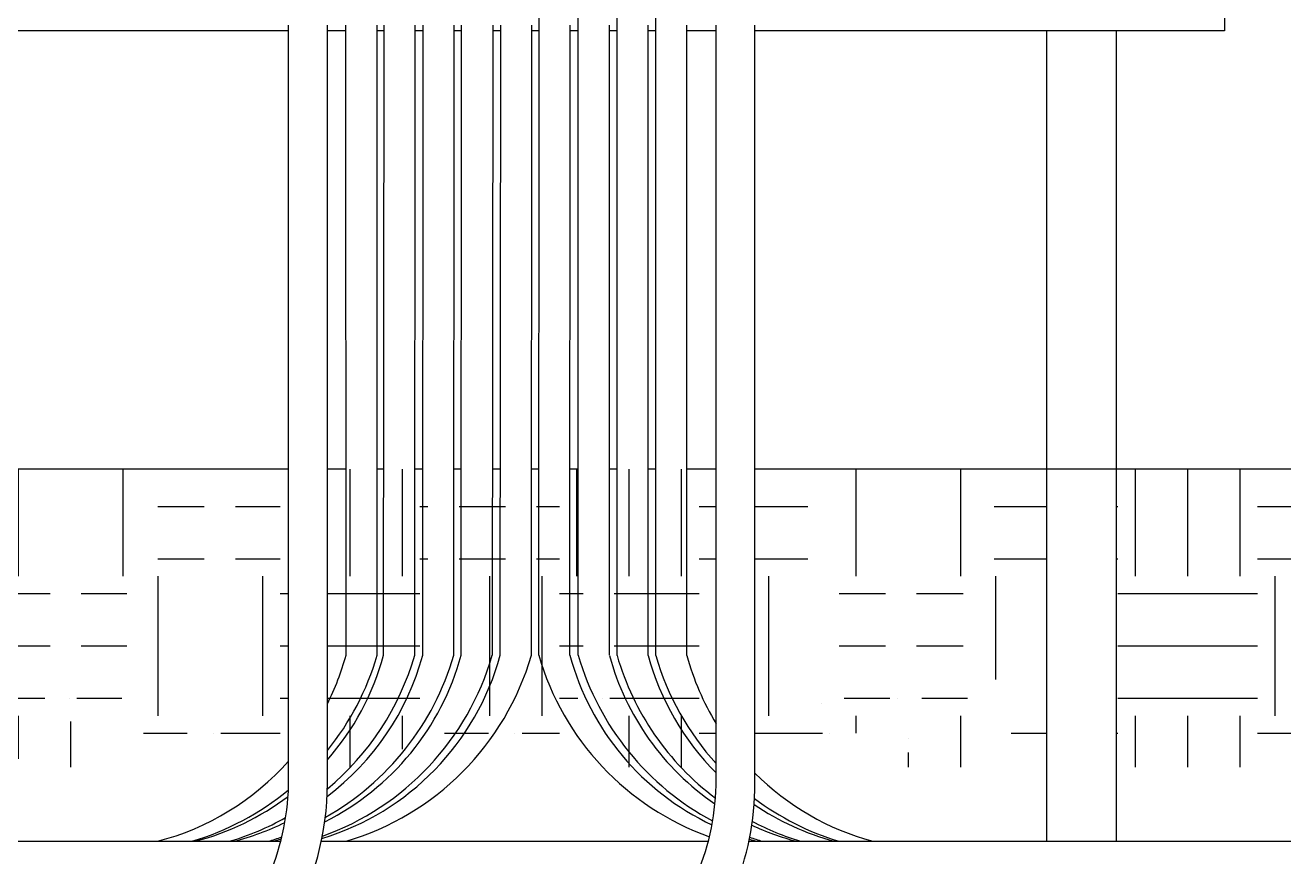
# Model space of a CAD drawing. Header units: feet. Extents: x -159 to 1687, y -48 to 1556.
# Drawn here: x 506.69 to 510.071, y 1040.508 to 1042.743 of the extents above; entities that cross this region are included whole.
import ezdxf

# ---------------------------------------------------------------- set-up
doc = ezdxf.new("R2010")
doc.units = ezdxf.units.FT
doc.header["$MEASUREMENT"] = 0
for name, color, linetype in [('C-GRADE', 110, 'Continuous'), ('E-COND-PVC', 4, 'Continuous'), ('E-COND-RGS', 4, 'Continuous'), ('E-EQPM-HRDW', 253, 'Continuous')]:
    doc.layers.add(name, color=color, linetype=linetype)

msp = doc.modelspace()

# ---------------------------------------------------------------- hatches: boundary and pattern name
at = {"layer": 'E-COND-RGS'}
h = msp.add_hatch(dxfattribs=at)
h.set_pattern_fill('EARTH', color=256, scale=1.5)
h.set_pattern_definition([(0, (0, 7.80868), (0.375, 0.375), [0.375, -0.375]), (0, (0, 7.9493), (0.375, 0.375), [0.375, -0.375]), (0, (0, 8.08993), (0.375, 0.375), [0.375, -0.375]), (90, (0.04688, 8.1368), (-0.375, 0.375), [0.375, -0.375]), (90, (0.1875, 8.1368), (-0.375, 0.375), [0.375, -0.375]), (90, (0.32812, 8.1368), (-0.375, 0.375), [0.375, -0.375])])
edge = h.paths.add_edge_path()
edge.add_line((508.06388, 1041.54977), (508.06389, 1041.04973))
edge.add_arc((507.48026, 1041.04971), 0.58363, -31.04399, 0.00172, ccw=False)
edge.add_line((507.9803, 1040.74874), (508.08782, 1040.74874))
edge.add_arc((507.68855, 1041.04971), 0.5, 322.99119, 360.00172)
edge.add_line((508.18855, 1041.04972), (508.18854, 1041.54977))
edge.add_line((508.18854, 1041.54977), (508.06388, 1041.54977))
edge = h.paths.add_edge_path()
edge.add_arc((507.27197, 1041.04972), 0.58363, 328.9553, 360.00172)
edge.add_line((507.8556, 1041.04974), (507.85559, 1041.54977))
edge.add_line((507.85559, 1041.54977), (507.98025, 1041.54977))
edge.add_line((507.98025, 1041.54977), (507.98026, 1041.04973))
edge.add_arc((507.48026, 1041.04971), 0.5, -37.0097, 0.00172, ccw=False)
edge.add_line((507.87953, 1040.74874), (507.772, 1040.74874))
edge = h.paths.add_edge_path()
edge.add_line((507.50199, 1041.54977), (507.50199, 1040.74874))
edge.add_line((507.50199, 1040.74874), (507.67123, 1040.74874))
edge.add_arc((507.27197, 1041.04972), 0.5, 322.98942, 360.00172)
edge.add_line((507.77197, 1041.04973), (507.77196, 1041.54977))
edge.add_line((507.77196, 1041.54977), (507.50199, 1041.54977))
edge = h.paths.add_edge_path()
edge.add_line((507.25493, 1041.54977), (507.25495, 1041.04975))
edge.add_arc((506.67132, 1041.04974), 0.58363, -31.04674, 0.00172, ccw=False)
edge.add_line((507.17134, 1040.74874), (507.39783, 1040.74874))
edge.add_line((507.39783, 1040.74874), (507.39783, 1041.54977))
edge.add_line((507.39783, 1041.54977), (507.25493, 1041.54977))
edge = h.paths.add_edge_path()
edge.add_line((507.04664, 1041.54977), (507.04666, 1041.04976))
edge.add_arc((506.46303, 1041.04974), 0.58363, -31.04745, 0.00172, ccw=False)
edge.add_line((506.96305, 1040.74874), (507.07057, 1040.74874))
edge.add_arc((506.67132, 1041.04974), 0.5, 322.98686, 360.00172)
edge.add_line((507.17132, 1041.04975), (507.1713, 1041.54977))
edge.add_line((507.1713, 1041.54977), (507.04664, 1041.54977))
edge = h.paths.add_edge_path()
edge.add_line((506.84061, 1041.54977), (506.84062, 1041.04977))
edge.add_arc((506.25699, 1041.04975), 0.58363, -31.04815, 0.00172, ccw=False)
edge.add_line((506.75701, 1040.74874), (506.86227, 1040.74874))
edge.add_arc((506.46303, 1041.04974), 0.5, 322.98597, 360.00172)
edge.add_line((506.96303, 1041.04976), (506.96301, 1041.54977))
edge.add_line((506.96301, 1041.54977), (506.84061, 1041.54977))
edge = h.paths.add_edge_path()
edge.add_line((508.54621, 1040.74874), (508.54621, 1041.54977))
edge.add_line((508.54621, 1041.54977), (508.27217, 1041.54977))
edge.add_line((508.27217, 1041.54977), (508.27218, 1041.04972))
edge.add_arc((507.68855, 1041.04971), 0.58363, -31.04329, 0.00172, ccw=False)
edge.add_line((508.18859, 1040.74874), (508.54621, 1040.74874))
edge = h.paths.add_edge_path()
edge.add_line((508.79269, 1041.04977), (508.79271, 1041.54977))
edge.add_line((508.79271, 1041.54977), (508.65038, 1041.54977))
edge.add_line((508.65038, 1041.54977), (508.65038, 1040.74874))
edge.add_line((508.65038, 1040.74874), (508.87631, 1040.74874))
edge.add_arc((509.37632, 1041.04975), 0.58363, 179.99828, 211.04857, ccw=False)
edge = h.paths.add_edge_path()
edge.add_line((509.00098, 1041.04977), (509.001, 1041.54977))
edge.add_line((509.001, 1041.54977), (508.87634, 1041.54977))
edge.add_line((508.87634, 1041.54977), (508.87632, 1041.04977))
edge.add_arc((509.37632, 1041.04975), 0.5, 179.99828, 217.01543)
edge.add_line((508.97709, 1040.74874), (509.0846, 1040.74874))
edge.add_arc((509.58461, 1041.04975), 0.58363, 179.99828, 211.04857, ccw=False)
edge = h.paths.add_edge_path()
edge.add_arc((509.7929, 1041.04975), 0.58363, 179.99828, 211.04786)
edge.add_line((509.29289, 1040.74874), (509.18538, 1040.74874))
edge.add_arc((509.58461, 1041.04975), 0.5, 179.99828, 217.01543, ccw=False)
edge.add_line((509.08461, 1041.04977), (509.08463, 1041.54977))
edge.add_line((509.08463, 1041.54977), (509.20929, 1041.54977))
edge.add_line((509.20929, 1041.54977), (509.20927, 1041.04976))
edge = h.paths.add_edge_path()
edge.add_line((509.43384, 1040.74874), (509.43384, 1041.54977))
edge.add_line((509.43384, 1041.54977), (509.29292, 1041.54977))
edge.add_line((509.29292, 1041.54977), (509.2929, 1041.04976))
edge.add_arc((509.7929, 1041.04975), 0.5, 179.99828, 217.01454)
edge.add_line((509.39366, 1040.74874), (509.43384, 1040.74874))
h.paths.add_polyline_path([(509.62134, 1041.54977), (509.62134, 1040.74874), (512.56963, 1040.74874), (514.06963, 1041.54977)])
edge = h.paths.add_edge_path()
edge.add_line((506.61479, 1041.54977), (506.61479, 1040.74874))
edge.add_line((506.61479, 1040.74874), (506.65623, 1040.74874))
edge.add_arc((506.25699, 1041.04975), 0.5, 322.9851, 360.00172)
edge.add_line((506.75699, 1041.04976), (506.75698, 1041.54977))
edge.add_line((506.75698, 1041.54977), (506.61479, 1041.54977))
h.paths.add_polyline_path([(506.42729, 1040.74874), (506.42729, 1041.54977), (502.72256, 1041.54977), (504.22256, 1040.74874)])

# ---------------------------------------------------------------- linework, layer by layer
at = {"layer": 'C-GRADE'}
for points in [[(507.39783, 1041.54977), (506.61479, 1041.54977)], [(507.5519, 1041.54977), (507.50199, 1041.54977)], [(507.65334, 1041.54977), (507.63553, 1041.54977)], [(507.75829, 1041.54977), (507.73697, 1041.54977)], [(507.86163, 1041.54977), (507.84192, 1041.54977)], [(507.96659, 1041.54977), (507.94526, 1041.54977)], [(508.06992, 1041.54977), (508.05022, 1041.54977)], [(508.17586, 1041.54977), (508.15355, 1041.54977)], [(508.27998, 1041.54977), (508.25949, 1041.54977)], [(508.38411, 1041.54977), (508.36361, 1041.54977)], [(508.54621, 1041.54977), (508.46774, 1041.54977)], [(518.47679, 1041.54977), (508.65038, 1041.54977)]]:
    msp.add_lwpolyline(points, dxfattribs=at)
at = {"layer": 'E-COND-PVC'}
for p, q in [((500.35891, 1040.54992), (507.37667, 1040.54982)), ((507.48578, 1040.54982), (508.52505, 1040.54981)), ((508.63416, 1040.54981), (515.57767, 1040.54971))]:
    msp.add_line(p, q, dxfattribs=at)
for points in [[(508.3841, 1041.04876), (508.38415, 1044.2012)], [(508.06957, 1041.04972), (508.07078, 1042.78166)], [(508.17585, 1041.04944), (508.17588, 1042.78166)], [(508.27997, 1041.0491), (508.28, 1042.78166)], [(507.55191, 1041.04973), (507.55188, 1042.7426)], [(507.63554, 1041.04973), (507.63551, 1042.7426)], [(507.65299, 1041.04973), (507.65417, 1042.7426)], [(507.73662, 1041.04974), (507.73781, 1042.7426)], [(507.75795, 1041.04976), (507.75913, 1042.7426)], [(507.84157, 1041.04976), (507.84276, 1042.7426)], [(507.86128, 1041.04973), (507.86246, 1042.7426)], [(507.94609, 1042.7426), (507.9449, 1041.04973)], [(507.96624, 1041.04975), (507.96742, 1042.7426)], [(508.04986, 1041.04975), (508.05105, 1042.7426)], [(508.1532, 1041.04972), (508.15439, 1042.7426)], [(508.25948, 1041.04943), (508.25951, 1042.7426)], [(508.3636, 1041.0491), (508.36363, 1042.7426)], [(508.46773, 1041.04876), (508.46776, 1042.7426)]]:
    msp.add_lwpolyline(points, dxfattribs=at)
at = {"layer": 'E-COND-PVC', "color": 111}
for points in [[(506.73116, 1040.04977, 0.4142136), (507.39783, 1040.71644), (507.39783, 1042.7426)], [(507.12572, 1040.04977, 0.2663443), (507.50199, 1040.70602), (507.50199, 1042.7426)], [(507.87955, 1040.04977, 0.4142136), (508.54621, 1040.71644), (508.54621, 1042.7426)], [(507.88996, 1039.94561, 0.4142136), (508.65038, 1040.70602), (508.65038, 1042.7426)]]:
    msp.add_lwpolyline(points, format="xyb", dxfattribs=at)
at = {"layer": 'E-COND-PVC'}
for centre, radius, start, end in [((507.28254, 1041.23595), 0.7086, 286.80185, 344.76578), ((507.23927, 1041.25463), 0.73478, 289.82764, 343.80818), ((507.17758, 1041.23593), 0.7086, 296.60258, 344.76578), ((507.13593, 1041.25466), 0.73478, 299.38324, 343.80818), ((507.07425, 1041.23595), 0.7086, 307.04716, 344.76578), ((507.03098, 1041.25463), 0.73478, 309.85246, 343.80818), ((506.86821, 1041.23593), 0.7086, 333.43288, 344.76578), ((506.9299, 1041.25463), 0.73478, 321.13144, 343.80818), ((506.96929, 1041.23593), 0.7086, 318.74372, 344.76578), ((507.34422, 1041.25465), 0.73478, 286.42266, 343.80818), ((508.7755, 1041.25363), 0.73478, 196.11146, 250.31757), ((508.83716, 1041.23484), 0.7086, 195.15387, 244.74723), ((508.88178, 1041.25334), 0.73478, 196.11146, 241.99478), ((508.94344, 1041.23455), 0.7086, 195.15387, 235.57932), ((508.98591, 1041.25301), 0.73478, 196.11146, 233.05656), ((509.04757, 1041.23422), 0.7086, 195.15387, 224.96592), ((509.09003, 1041.25267), 0.73478, 196.11146, 222.25957), ((509.15169, 1041.23388), 0.7086, 195.15387, 211.29876), ((506.86821, 1041.23593), 0.7086, 284.47528, 318.36629), ((509.15169, 1041.23388), 0.7086, 224.97085, 254.88297), ((506.9299, 1041.25463), 0.73478, 286.42266, 309.49217), ((506.96929, 1041.23593), 0.7086, 284.47528, 307.05037), ((509.09003, 1041.25267), 0.73478, 233.13976, 253.05005), ((509.04757, 1041.23422), 0.7086, 235.69767, 254.98841), ((507.03098, 1041.25463), 0.73478, 286.42266, 299.23326), ((507.07425, 1041.23595), 0.7086, 284.47528, 296.25031), ((508.94344, 1041.23455), 0.7086, 244.82143, 255.09264), ((508.98591, 1041.25301), 0.73478, 242.21305, 253.14093), ((507.13593, 1041.25466), 0.73478, 286.42266, 289.36346), ((508.88178, 1041.25334), 0.73478, 250.48892, 253.23063), ((507.17758, 1041.23593), 0.7086, 284.47528, 286.45671), ((508.83716, 1041.23484), 0.7086, 253.45285, 255.18218)]:
    msp.add_arc(centre, radius, start, end, dxfattribs=at)
at = {"layer": 'E-COND-RGS'}
for points in [[(509.43384, 1042.72697), (509.43384, 1040.54974)], [(509.62134, 1040.54975), (509.62134, 1042.72697)]]:
    msp.add_lwpolyline(points, dxfattribs=at)
at = {"layer": 'E-EQPM-HRDW'}
for p, q in [((507.39783, 1042.72697), (506.1374, 1042.72697)), ((508.28, 1042.72697), (508.25951, 1042.72697)), ((509.91122, 1042.72697), (508.65038, 1042.72697))]:
    msp.add_line(p, q, dxfattribs=at)
for points in [[(509.91122, 1042.86239), (509.91122, 1042.72697)], [(507.55188, 1042.72697), (507.50199, 1042.72697)], [(507.65416, 1042.72697), (507.63549, 1042.72697)], [(507.75912, 1042.72697), (507.73779, 1042.72697)], [(507.86245, 1042.72697), (507.84275, 1042.72697)], [(507.96741, 1042.72697), (507.94609, 1042.72697)], [(508.07074, 1042.72697), (508.05104, 1042.72697)], [(508.17588, 1042.72697), (508.15438, 1042.72697)], [(508.38412, 1042.72697), (508.36363, 1042.72697)], [(508.54621, 1042.72697), (508.46776, 1042.72697)]]:
    msp.add_lwpolyline(points, dxfattribs=at)

doc.saveas('drawing.dxf')
